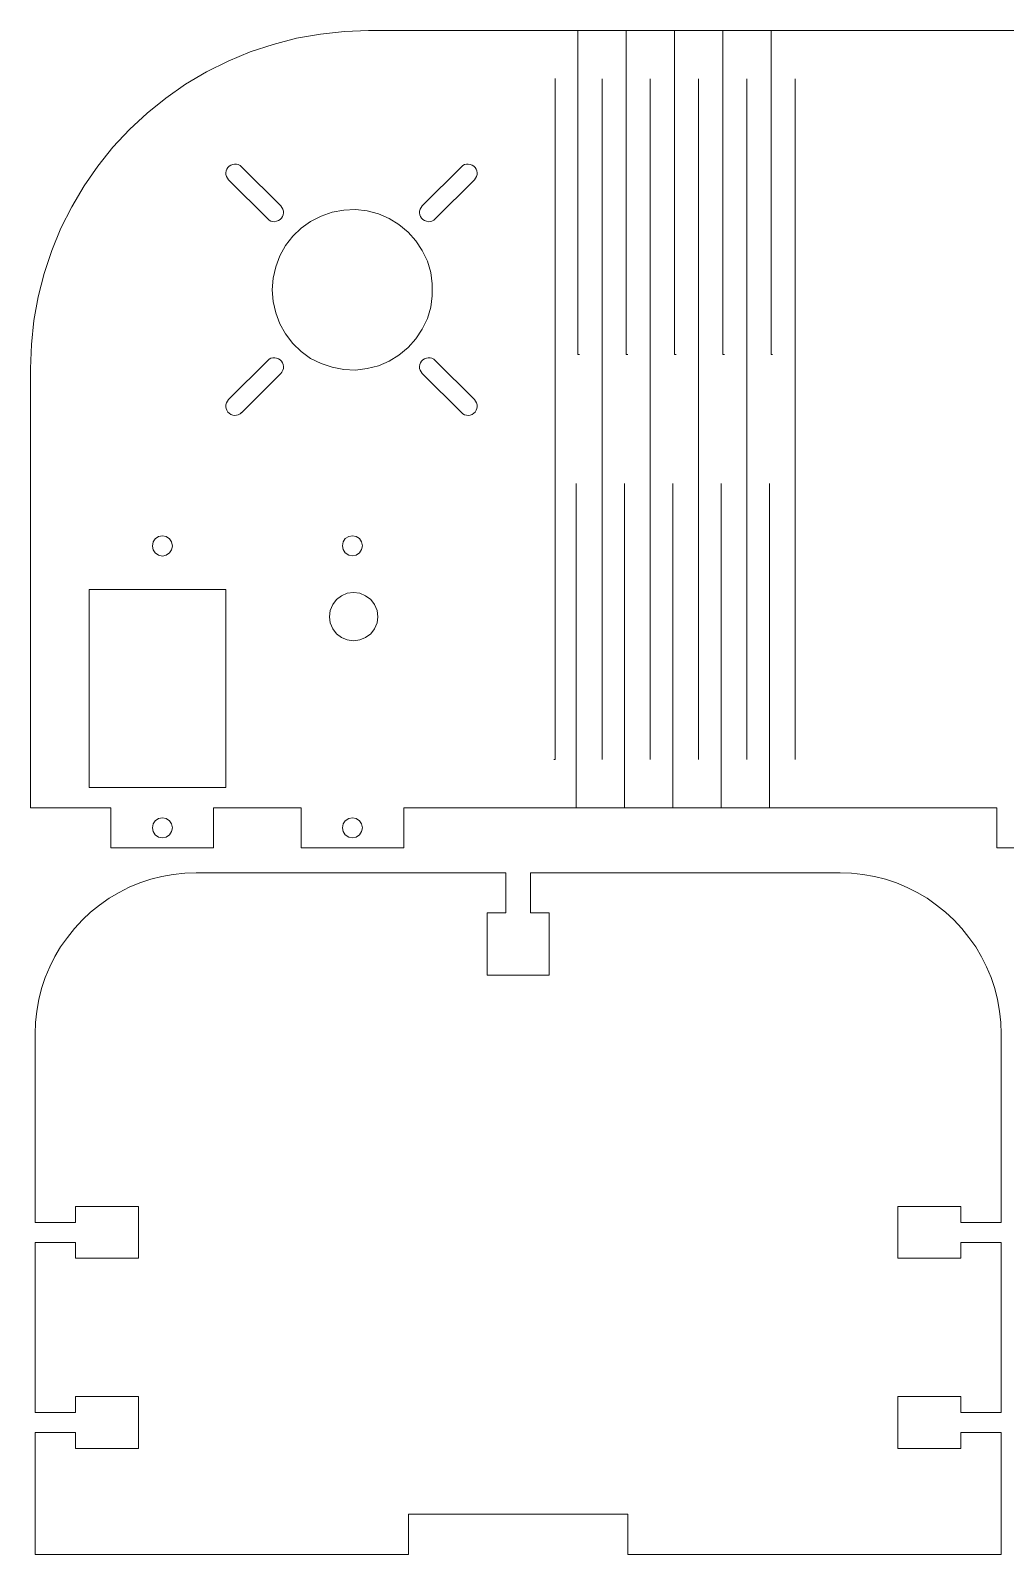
# Model space of a CAD drawing. Header units: millimetres. Extents: x -458 to -145, y 20 to 213.
# Drawn here: x -457.9 to -342.5, y 26.1 to 206.4 of the extents above; entities that cross this region are included whole.
import ezdxf

# ---------------------------------------------------------------- set-up
doc = ezdxf.new("R2010")
doc.units = ezdxf.units.MM
doc.header["$MEASUREMENT"] = 0
doc.layers.add('Layer 1', color=7, linetype='Continuous')

msp = doc.modelspace()

# ---------------------------------------------------------------- linework, layer by layer
at = {"layer": 'Layer 1', "lineweight": 0}
for points, knots in [([(-417.8689, 206.3757), (-417.8689, 206.3757), (-420.7264, 206.2699), (-420.7264, 206.2699), (-420.7264, 206.2699), (-420.7264, 206.2699), (-423.5574, 205.9524), (-423.5574, 205.9524), (-423.5574, 205.9524), (-423.5574, 205.9524), (-426.3884, 205.4497), (-426.3884, 205.4497), (-426.3884, 205.4497), (-426.3884, 205.4497), (-429.1401, 204.7353), (-429.1401, 204.7353), (-429.1401, 204.7353), (-429.1401, 204.7353), (-431.8653, 203.836), (-431.8653, 203.836), (-431.8653, 203.836), (-431.8653, 203.836), (-434.4847, 202.7509), (-434.4847, 202.7509), (-434.4847, 202.7509), (-434.4847, 202.7509), (-437.0512, 201.4809), (-437.0512, 201.4809), (-437.0512, 201.4809), (-437.0512, 201.4809), (-439.5118, 200.0257), (-439.5118, 200.0257), (-439.5118, 200.0257), (-439.5118, 200.0257), (-441.8401, 198.3853), (-441.8401, 198.3853), (-441.8401, 198.3853), (-441.8401, 198.3853), (-444.0626, 196.5861), (-444.0626, 196.5861), (-444.0626, 196.5861), (-444.0626, 196.5861), (-446.1528, 194.6546), (-446.1528, 194.6546), (-446.1528, 194.6546), (-446.1528, 194.6546), (-448.1107, 192.5644), (-448.1107, 192.5644), (-448.1107, 192.5644), (-448.1107, 192.5644), (-449.9102, 190.3422), (-449.9102, 190.3422), (-449.9102, 190.3422), (-449.9102, 190.3422), (-451.5242, 187.9874), (-451.5242, 187.9874), (-451.5242, 187.9874), (-451.5242, 187.9874), (-452.9794, 185.5268), (-452.9794, 185.5268), (-452.9794, 185.5268), (-452.9794, 185.5268), (-454.2759, 182.9868), (-454.2759, 182.9868), (-454.2759, 182.9868), (-454.2759, 182.9868), (-455.3607, 180.341), (-455.3607, 180.341), (-455.3607, 180.341), (-455.3607, 180.341), (-456.2603, 177.6422), (-456.2603, 177.6422), (-456.2603, 177.6422), (-456.2603, 177.6422), (-456.9747, 174.8641), (-456.9747, 174.8641), (-456.9747, 174.8641), (-456.9747, 174.8641), (-457.4773, 172.0593), (-457.4773, 172.0593), (-457.4773, 172.0593), (-457.4773, 172.0593), (-457.7683, 169.2285), (-457.7683, 169.2285), (-457.7683, 169.2285), (-457.7683, 169.2285), (-457.8742, 166.3707), (-457.8742, 166.3707)], [0, 0, 0, 0, 0.04347826, 0.04347826, 0.04347826, 0.04347826, 0.08695652, 0.08695652, 0.08695652, 0.08695652, 0.13043478, 0.13043478, 0.13043478, 0.13043478, 0.17391304, 0.17391304, 0.17391304, 0.17391304, 0.2173913, 0.2173913, 0.2173913, 0.2173913, 0.26086957, 0.26086957, 0.26086957, 0.26086957, 0.30434783, 0.30434783, 0.30434783, 0.30434783, 0.34782609, 0.34782609, 0.34782609, 0.34782609, 0.39130435, 0.39130435, 0.39130435, 0.39130435, 0.43478261, 0.43478261, 0.43478261, 0.43478261, 0.47826087, 0.47826087, 0.47826087, 0.47826087, 0.52173913, 0.52173913, 0.52173913, 0.52173913, 0.56521739, 0.56521739, 0.56521739, 0.56521739, 0.60869565, 0.60869565, 0.60869565, 0.60869565, 0.65217391, 0.65217391, 0.65217391, 0.65217391, 0.69565217, 0.69565217, 0.69565217, 0.69565217, 0.73913043, 0.73913043, 0.73913043, 0.73913043, 0.7826087, 0.7826087, 0.7826087, 0.7826087, 0.82608696, 0.82608696, 0.82608696, 0.82608696, 0.86956522, 0.86956522, 0.86956522, 0.86956522, 0.91304348, 0.91304348, 0.91304348, 0.91304348, 1, 1, 1, 1]), ([(-434.4377, 188.7195), (-434.4377, 188.7195), (-434.5766, 188.8894), (-434.5766, 188.8894), (-434.5766, 188.8894), (-434.5766, 188.8894), (-434.6845, 189.0897), (-434.6845, 189.0897), (-434.6845, 189.0897), (-434.6845, 189.0897), (-434.7462, 189.3212), (-434.7462, 189.3212), (-434.7462, 189.3212), (-434.7462, 189.3212), (-434.7615, 189.5371), (-434.7615, 189.5371), (-434.7615, 189.5371), (-434.7615, 189.5371), (-434.7152, 189.7683), (-434.7152, 189.7683), (-434.7152, 189.7683), (-434.7152, 189.7683), (-434.6382, 189.9842), (-434.6382, 189.9842), (-434.6382, 189.9842), (-434.6382, 189.9842), (-434.5147, 190.1692), (-434.5147, 190.1692), (-434.5147, 190.1692), (-434.5147, 190.1692), (-434.3604, 190.3385), (-434.3604, 190.3385), (-434.3604, 190.3385), (-434.3604, 190.3385), (-434.1599, 190.4621), (-434.1599, 190.4621), (-434.1599, 190.4621), (-434.1599, 190.4621), (-433.9442, 190.5391), (-433.9442, 190.5391), (-433.9442, 190.5391), (-433.9442, 190.5391), (-433.7286, 190.57), (-433.7286, 190.57), (-433.7286, 190.57), (-433.7286, 190.57), (-433.4973, 190.57), (-433.4973, 190.57), (-433.4973, 190.57), (-433.4973, 190.57), (-433.2812, 190.5086), (-433.2812, 190.5086), (-433.2812, 190.5086), (-433.2812, 190.5086), (-433.0658, 190.4004), (-433.0658, 190.4004), (-433.0658, 190.4004), (-433.0658, 190.4004), (-432.8957, 190.2618), (-432.8957, 190.2618)], [0, 0, 0, 0, 0.0625, 0.0625, 0.0625, 0.0625, 0.125, 0.125, 0.125, 0.125, 0.1875, 0.1875, 0.1875, 0.1875, 0.25, 0.25, 0.25, 0.25, 0.3125, 0.3125, 0.3125, 0.3125, 0.375, 0.375, 0.375, 0.375, 0.4375, 0.4375, 0.4375, 0.4375, 0.5, 0.5, 0.5, 0.5, 0.5625, 0.5625, 0.5625, 0.5625, 0.625, 0.625, 0.625, 0.625, 0.6875, 0.6875, 0.6875, 0.6875, 0.75, 0.75, 0.75, 0.75, 0.8125, 0.8125, 0.8125, 0.8125, 0.875, 0.875, 0.875, 0.875, 1, 1, 1, 1]), ([(-406.8826, 190.2615), (-406.8826, 190.2615), (-406.7128, 190.4004), (-406.7128, 190.4004), (-406.7128, 190.4004), (-406.7128, 190.4004), (-406.5125, 190.5084), (-406.5125, 190.5084), (-406.5125, 190.5084), (-406.5125, 190.5084), (-406.281, 190.5698), (-406.281, 190.5698), (-406.281, 190.5698), (-406.281, 190.5698), (-406.0656, 190.5698), (-406.0656, 190.5698), (-406.0656, 190.5698), (-406.0656, 190.5698), (-405.8341, 190.5388), (-405.8341, 190.5388), (-405.8341, 190.5388), (-405.8341, 190.5388), (-405.6185, 190.4618), (-405.6185, 190.4618), (-405.6185, 190.4618), (-405.6185, 190.4618), (-405.4332, 190.3385), (-405.4332, 190.3385), (-405.4332, 190.3385), (-405.4332, 190.3385), (-405.2636, 190.1687), (-405.2636, 190.1687), (-405.2636, 190.1687), (-405.2636, 190.1687), (-405.1404, 189.984), (-405.1404, 189.984), (-405.1404, 189.984), (-405.1404, 189.984), (-405.0634, 189.7681), (-405.0634, 189.7681), (-405.0634, 189.7681), (-405.0634, 189.7681), (-405.0321, 189.5366), (-405.0321, 189.5366), (-405.0321, 189.5366), (-405.0321, 189.5366), (-405.0321, 189.3212), (-405.0321, 189.3212), (-405.0321, 189.3212), (-405.0321, 189.3212), (-405.0938, 189.0897), (-405.0938, 189.0897), (-405.0938, 189.0897), (-405.0938, 189.0897), (-405.2017, 188.8889), (-405.2017, 188.8889), (-405.2017, 188.8889), (-405.2017, 188.8889), (-405.3404, 188.7193), (-405.3404, 188.7193)], [0, 0, 0, 0, 0.0625, 0.0625, 0.0625, 0.0625, 0.125, 0.125, 0.125, 0.125, 0.1875, 0.1875, 0.1875, 0.1875, 0.25, 0.25, 0.25, 0.25, 0.3125, 0.3125, 0.3125, 0.3125, 0.375, 0.375, 0.375, 0.375, 0.4375, 0.4375, 0.4375, 0.4375, 0.5, 0.5, 0.5, 0.5, 0.5625, 0.5625, 0.5625, 0.5625, 0.625, 0.625, 0.625, 0.625, 0.6875, 0.6875, 0.6875, 0.6875, 0.75, 0.75, 0.75, 0.75, 0.8125, 0.8125, 0.8125, 0.8125, 0.875, 0.875, 0.875, 0.875, 1, 1, 1, 1]), ([(-428.2546, 185.6202), (-428.2546, 185.6202), (-428.1157, 185.4506), (-428.1157, 185.4506), (-428.1157, 185.4506), (-428.1157, 185.4506), (-428.008, 185.2347), (-428.008, 185.2347), (-428.008, 185.2347), (-428.008, 185.2347), (-427.9464, 185.0188), (-427.9464, 185.0188), (-427.9464, 185.0188), (-427.9464, 185.0188), (-427.9464, 184.7878), (-427.9464, 184.7878), (-427.9464, 184.7878), (-427.9464, 184.7878), (-427.9773, 184.5719), (-427.9773, 184.5719), (-427.9773, 184.5719), (-427.9773, 184.5719), (-428.0543, 184.356), (-428.0543, 184.356), (-428.0543, 184.356), (-428.0543, 184.356), (-428.1776, 184.1555), (-428.1776, 184.1555), (-428.1776, 184.1555), (-428.1776, 184.1555), (-428.3472, 184.0012), (-428.3472, 184.0012), (-428.3472, 184.0012), (-428.3472, 184.0012), (-428.5324, 183.8782), (-428.5324, 183.8782), (-428.5324, 183.8782), (-428.5324, 183.8782), (-428.7481, 183.8012), (-428.7481, 183.8012), (-428.7481, 183.8012), (-428.7481, 183.8012), (-428.9796, 183.7546), (-428.9796, 183.7546), (-428.9796, 183.7546), (-428.9796, 183.7546), (-429.1952, 183.77), (-429.1952, 183.77), (-429.1952, 183.77), (-429.1952, 183.77), (-429.4265, 183.8316), (-429.4265, 183.8316), (-429.4265, 183.8316), (-429.4265, 183.8316), (-429.627, 183.9396), (-429.627, 183.9396), (-429.627, 183.9396), (-429.627, 183.9396), (-429.7969, 184.0785), (-429.7969, 184.0785)], [0, 0, 0, 0, 0.0625, 0.0625, 0.0625, 0.0625, 0.125, 0.125, 0.125, 0.125, 0.1875, 0.1875, 0.1875, 0.1875, 0.25, 0.25, 0.25, 0.25, 0.3125, 0.3125, 0.3125, 0.3125, 0.375, 0.375, 0.375, 0.375, 0.4375, 0.4375, 0.4375, 0.4375, 0.5, 0.5, 0.5, 0.5, 0.5625, 0.5625, 0.5625, 0.5625, 0.625, 0.625, 0.625, 0.625, 0.6875, 0.6875, 0.6875, 0.6875, 0.75, 0.75, 0.75, 0.75, 0.8125, 0.8125, 0.8125, 0.8125, 0.875, 0.875, 0.875, 0.875, 1, 1, 1, 1]), ([(-429.2727, 175.684), (-429.2727, 175.684), (-429.1669, 177.0863), (-429.1669, 177.0863), (-429.1669, 177.0863), (-429.1669, 177.0863), (-428.8494, 178.4359), (-428.8494, 178.4359), (-428.8494, 178.4359), (-428.8494, 178.4359), (-428.3731, 179.7321), (-428.3731, 179.7321), (-428.3731, 179.7321), (-428.3731, 179.7321), (-427.6852, 180.9227), (-427.6852, 180.9227), (-427.6852, 180.9227), (-427.6852, 180.9227), (-426.8385, 182.034), (-426.8385, 182.034), (-426.8385, 182.034), (-426.8385, 182.034), (-425.8331, 182.9868), (-425.8331, 182.9868), (-425.8331, 182.9868), (-425.8331, 182.9868), (-424.7218, 183.7806), (-424.7218, 183.7806), (-424.7218, 183.7806), (-424.7218, 183.7806), (-423.4783, 184.4153), (-423.4783, 184.4153), (-423.4783, 184.4153), (-423.4783, 184.4153), (-422.1818, 184.8651), (-422.1818, 184.8651), (-422.1818, 184.8651), (-422.1818, 184.8651), (-420.806, 185.1297), (-420.806, 185.1297), (-420.806, 185.1297), (-420.806, 185.1297), (-419.4302, 185.1826), (-419.4302, 185.1826), (-419.4302, 185.1826), (-419.4302, 185.1826), (-418.0544, 185.0236), (-418.0544, 185.0236), (-418.0544, 185.0236), (-418.0544, 185.0236), (-416.705, 184.6796), (-416.705, 184.6796), (-416.705, 184.6796), (-416.705, 184.6796), (-415.435, 184.124), (-415.435, 184.124), (-415.435, 184.124), (-415.435, 184.124), (-414.2708, 183.4096), (-414.2708, 183.4096), (-414.2708, 183.4096), (-414.2708, 183.4096), (-413.186, 182.5365), (-413.186, 182.5365), (-413.186, 182.5365), (-413.186, 182.5365), (-412.26, 181.5046), (-412.26, 181.5046), (-412.26, 181.5046), (-412.26, 181.5046), (-411.5192, 180.3407), (-411.5192, 180.3407), (-411.5192, 180.3407), (-411.5192, 180.3407), (-410.9107, 179.0972), (-410.9107, 179.0972), (-410.9107, 179.0972), (-410.9107, 179.0972), (-410.5138, 177.7476), (-410.5138, 177.7476), (-410.5138, 177.7476), (-410.5138, 177.7476), (-410.3286, 176.3982), (-410.3286, 176.3982), (-410.3286, 176.3982), (-410.3286, 176.3982), (-410.3286, 174.9959), (-410.3286, 174.9959), (-410.3286, 174.9959), (-410.3286, 174.9959), (-410.5138, 173.6463), (-410.5138, 173.6463), (-410.5138, 173.6463), (-410.5138, 173.6463), (-410.9107, 172.2969), (-410.9107, 172.2969), (-410.9107, 172.2969), (-410.9107, 172.2969), (-411.5192, 171.0534), (-411.5192, 171.0534), (-411.5192, 171.0534), (-411.5192, 171.0534), (-412.26, 169.8895), (-412.26, 169.8895), (-412.26, 169.8895), (-412.26, 169.8895), (-413.186, 168.8576), (-413.186, 168.8576), (-413.186, 168.8576), (-413.186, 168.8576), (-414.2708, 167.9845), (-414.2708, 167.9845), (-414.2708, 167.9845), (-414.2708, 167.9845), (-415.435, 167.2701), (-415.435, 167.2701), (-415.435, 167.2701), (-415.435, 167.2701), (-416.705, 166.7145), (-416.705, 166.7145), (-416.705, 166.7145), (-416.705, 166.7145), (-418.0544, 166.3703), (-418.0544, 166.3703), (-418.0544, 166.3703), (-418.0544, 166.3703), (-419.4302, 166.2115), (-419.4302, 166.2115), (-419.4302, 166.2115), (-419.4302, 166.2115), (-420.806, 166.2644), (-420.806, 166.2644), (-420.806, 166.2644), (-420.806, 166.2644), (-422.1818, 166.529), (-422.1818, 166.529), (-422.1818, 166.529), (-422.1818, 166.529), (-423.4783, 166.9788), (-423.4783, 166.9788), (-423.4783, 166.9788), (-423.4783, 166.9788), (-424.7218, 167.5873), (-424.7218, 167.5873), (-424.7218, 167.5873), (-424.7218, 167.5873), (-425.8331, 168.4075), (-425.8331, 168.4075), (-425.8331, 168.4075), (-425.8331, 168.4075), (-426.8385, 169.3603), (-426.8385, 169.3603), (-426.8385, 169.3603), (-426.8385, 169.3603), (-427.6852, 170.4718), (-427.6852, 170.4718), (-427.6852, 170.4718), (-427.6852, 170.4718), (-428.3731, 171.6624), (-428.3731, 171.6624), (-428.3731, 171.6624), (-428.3731, 171.6624), (-428.8494, 172.9589), (-428.8494, 172.9589), (-428.8494, 172.9589), (-428.8494, 172.9589), (-429.1669, 174.3083), (-429.1669, 174.3083), (-429.1669, 174.3083), (-429.1669, 174.3083), (-429.2727, 175.684), (-429.2727, 175.684)], [0, 0, 0, 0, 0.02272727, 0.02272727, 0.02272727, 0.02272727, 0.04545455, 0.04545455, 0.04545455, 0.04545455, 0.06818182, 0.06818182, 0.06818182, 0.06818182, 0.09090909, 0.09090909, 0.09090909, 0.09090909, 0.11363636, 0.11363636, 0.11363636, 0.11363636, 0.13636364, 0.13636364, 0.13636364, 0.13636364, 0.15909091, 0.15909091, 0.15909091, 0.15909091, 0.18181818, 0.18181818, 0.18181818, 0.18181818, 0.20454545, 0.20454545, 0.20454545, 0.20454545, 0.22727273, 0.22727273, 0.22727273, 0.22727273, 0.25, 0.25, 0.25, 0.25, 0.27272727, 0.27272727, 0.27272727, 0.27272727, 0.29545455, 0.29545455, 0.29545455, 0.29545455, 0.31818182, 0.31818182, 0.31818182, 0.31818182, 0.34090909, 0.34090909, 0.34090909, 0.34090909, 0.36363636, 0.36363636, 0.36363636, 0.36363636, 0.38636364, 0.38636364, 0.38636364, 0.38636364, 0.40909091, 0.40909091, 0.40909091, 0.40909091, 0.43181818, 0.43181818, 0.43181818, 0.43181818, 0.45454545, 0.45454545, 0.45454545, 0.45454545, 0.47727273, 0.47727273, 0.47727273, 0.47727273, 0.5, 0.5, 0.5, 0.5, 0.52272727, 0.52272727, 0.52272727, 0.52272727, 0.54545455, 0.54545455, 0.54545455, 0.54545455, 0.56818182, 0.56818182, 0.56818182, 0.56818182, 0.59090909, 0.59090909, 0.59090909, 0.59090909, 0.61363636, 0.61363636, 0.61363636, 0.61363636, 0.63636364, 0.63636364, 0.63636364, 0.63636364, 0.65909091, 0.65909091, 0.65909091, 0.65909091, 0.68181818, 0.68181818, 0.68181818, 0.68181818, 0.70454545, 0.70454545, 0.70454545, 0.70454545, 0.72727273, 0.72727273, 0.72727273, 0.72727273, 0.75, 0.75, 0.75, 0.75, 0.77272727, 0.77272727, 0.77272727, 0.77272727, 0.79545455, 0.79545455, 0.79545455, 0.79545455, 0.81818182, 0.81818182, 0.81818182, 0.81818182, 0.84090909, 0.84090909, 0.84090909, 0.84090909, 0.86363636, 0.86363636, 0.86363636, 0.86363636, 0.88636364, 0.88636364, 0.88636364, 0.88636364, 0.90909091, 0.90909091, 0.90909091, 0.90909091, 0.93181818, 0.93181818, 0.93181818, 0.93181818, 0.95454545, 0.95454545, 0.95454545, 0.95454545, 1, 1, 1, 1]), ([(-409.9822, 184.0785), (-409.9822, 184.0785), (-410.1516, 183.9396), (-410.1516, 183.9396), (-410.1516, 183.9396), (-410.1516, 183.9396), (-410.3675, 183.8316), (-410.3675, 183.8316), (-410.3675, 183.8316), (-410.3675, 183.8316), (-410.5834, 183.77), (-410.5834, 183.77), (-410.5834, 183.77), (-410.5834, 183.77), (-410.8143, 183.7546), (-410.8143, 183.7546), (-410.8143, 183.7546), (-410.8143, 183.7546), (-411.0302, 183.8012), (-411.0302, 183.8012), (-411.0302, 183.8012), (-411.0302, 183.8012), (-411.2461, 183.8782), (-411.2461, 183.8782), (-411.2461, 183.8782), (-411.2461, 183.8782), (-411.4467, 184.0012), (-411.4467, 184.0012), (-411.4467, 184.0012), (-411.4467, 184.0012), (-411.6009, 184.1555), (-411.6009, 184.1555), (-411.6009, 184.1555), (-411.6009, 184.1555), (-411.7242, 184.356), (-411.7242, 184.356), (-411.7242, 184.356), (-411.7242, 184.356), (-411.8012, 184.5719), (-411.8012, 184.5719), (-411.8012, 184.5719), (-411.8012, 184.5719), (-411.8478, 184.7878), (-411.8478, 184.7878), (-411.8478, 184.7878), (-411.8478, 184.7878), (-411.8322, 185.0188), (-411.8322, 185.0188), (-411.8322, 185.0188), (-411.8322, 185.0188), (-411.7708, 185.2347), (-411.7708, 185.2347), (-411.7708, 185.2347), (-411.7708, 185.2347), (-411.6626, 185.4506), (-411.6626, 185.4506), (-411.6626, 185.4506), (-411.6626, 185.4506), (-411.524, 185.6202), (-411.524, 185.6202)], [0, 0, 0, 0, 0.0625, 0.0625, 0.0625, 0.0625, 0.125, 0.125, 0.125, 0.125, 0.1875, 0.1875, 0.1875, 0.1875, 0.25, 0.25, 0.25, 0.25, 0.3125, 0.3125, 0.3125, 0.3125, 0.375, 0.375, 0.375, 0.375, 0.4375, 0.4375, 0.4375, 0.4375, 0.5, 0.5, 0.5, 0.5, 0.5625, 0.5625, 0.5625, 0.5625, 0.625, 0.625, 0.625, 0.625, 0.6875, 0.6875, 0.6875, 0.6875, 0.75, 0.75, 0.75, 0.75, 0.8125, 0.8125, 0.8125, 0.8125, 0.875, 0.875, 0.875, 0.875, 1, 1, 1, 1]), ([(-429.7963, 167.3478), (-429.7963, 167.3478), (-429.6267, 167.4865), (-429.6267, 167.4865), (-429.6267, 167.4865), (-429.6267, 167.4865), (-429.4262, 167.5944), (-429.4262, 167.5944), (-429.4262, 167.5944), (-429.4262, 167.5944), (-429.1949, 167.6561), (-429.1949, 167.6561), (-429.1949, 167.6561), (-429.1949, 167.6561), (-428.9793, 167.6561), (-428.9793, 167.6561), (-428.9793, 167.6561), (-428.9793, 167.6561), (-428.7478, 167.6251), (-428.7478, 167.6251), (-428.7478, 167.6251), (-428.7478, 167.6251), (-428.5322, 167.5481), (-428.5322, 167.5481), (-428.5322, 167.5481), (-428.5322, 167.5481), (-428.347, 167.4245), (-428.347, 167.4245), (-428.347, 167.4245), (-428.347, 167.4245), (-428.1774, 167.2549), (-428.1774, 167.2549), (-428.1774, 167.2549), (-428.1774, 167.2549), (-428.0541, 167.07), (-428.0541, 167.07), (-428.0541, 167.07), (-428.0541, 167.07), (-427.9771, 166.8544), (-427.9771, 166.8544), (-427.9771, 166.8544), (-427.9771, 166.8544), (-427.9461, 166.6229), (-427.9461, 166.6229), (-427.9461, 166.6229), (-427.9461, 166.6229), (-427.9461, 166.4072), (-427.9461, 166.4072), (-427.9461, 166.4072), (-427.9461, 166.4072), (-428.0078, 166.176), (-428.0078, 166.176), (-428.0078, 166.176), (-428.0078, 166.176), (-428.1154, 165.9752), (-428.1154, 165.9752), (-428.1154, 165.9752), (-428.1154, 165.9752), (-428.2541, 165.8053), (-428.2541, 165.8053)], [0, 0, 0, 0, 0.0625, 0.0625, 0.0625, 0.0625, 0.125, 0.125, 0.125, 0.125, 0.1875, 0.1875, 0.1875, 0.1875, 0.25, 0.25, 0.25, 0.25, 0.3125, 0.3125, 0.3125, 0.3125, 0.375, 0.375, 0.375, 0.375, 0.4375, 0.4375, 0.4375, 0.4375, 0.5, 0.5, 0.5, 0.5, 0.5625, 0.5625, 0.5625, 0.5625, 0.625, 0.625, 0.625, 0.625, 0.6875, 0.6875, 0.6875, 0.6875, 0.75, 0.75, 0.75, 0.75, 0.8125, 0.8125, 0.8125, 0.8125, 0.875, 0.875, 0.875, 0.875, 1, 1, 1, 1]), ([(-411.524, 165.8058), (-411.524, 165.8058), (-411.6626, 165.9757), (-411.6626, 165.9757), (-411.6626, 165.9757), (-411.6626, 165.9757), (-411.7708, 166.176), (-411.7708, 166.176), (-411.7708, 166.176), (-411.7708, 166.176), (-411.8322, 166.4072), (-411.8322, 166.4072), (-411.8322, 166.4072), (-411.8322, 166.4072), (-411.8478, 166.6231), (-411.8478, 166.6231), (-411.8478, 166.6231), (-411.8478, 166.6231), (-411.8012, 166.8546), (-411.8012, 166.8546), (-411.8012, 166.8546), (-411.8012, 166.8546), (-411.7242, 167.0703), (-411.7242, 167.0703), (-411.7242, 167.0703), (-411.7242, 167.0703), (-411.6009, 167.2552), (-411.6009, 167.2552), (-411.6009, 167.2552), (-411.6009, 167.2552), (-411.4467, 167.4251), (-411.4467, 167.4251), (-411.4467, 167.4251), (-411.4467, 167.4251), (-411.2459, 167.5484), (-411.2459, 167.5484), (-411.2459, 167.5484), (-411.2459, 167.5484), (-411.0302, 167.6254), (-411.0302, 167.6254), (-411.0302, 167.6254), (-411.0302, 167.6254), (-410.8143, 167.6563), (-410.8143, 167.6563), (-410.8143, 167.6563), (-410.8143, 167.6563), (-410.5834, 167.6563), (-410.5834, 167.6563), (-410.5834, 167.6563), (-410.5834, 167.6563), (-410.3675, 167.5949), (-410.3675, 167.5949), (-410.3675, 167.5949), (-410.3675, 167.5949), (-410.1516, 167.487), (-410.1516, 167.487), (-410.1516, 167.487), (-410.1516, 167.487), (-409.9822, 167.3478), (-409.9822, 167.3478)], [0, 0, 0, 0, 0.0625, 0.0625, 0.0625, 0.0625, 0.125, 0.125, 0.125, 0.125, 0.1875, 0.1875, 0.1875, 0.1875, 0.25, 0.25, 0.25, 0.25, 0.3125, 0.3125, 0.3125, 0.3125, 0.375, 0.375, 0.375, 0.375, 0.4375, 0.4375, 0.4375, 0.4375, 0.5, 0.5, 0.5, 0.5, 0.5625, 0.5625, 0.5625, 0.5625, 0.625, 0.625, 0.625, 0.625, 0.6875, 0.6875, 0.6875, 0.6875, 0.75, 0.75, 0.75, 0.75, 0.8125, 0.8125, 0.8125, 0.8125, 0.875, 0.875, 0.875, 0.875, 1, 1, 1, 1]), ([(-432.8957, 161.1648), (-432.8957, 161.1648), (-433.0658, 161.0259), (-433.0658, 161.0259), (-433.0658, 161.0259), (-433.0658, 161.0259), (-433.2812, 160.9182), (-433.2812, 160.9182), (-433.2812, 160.9182), (-433.2812, 160.9182), (-433.4973, 160.8565), (-433.4973, 160.8565), (-433.4973, 160.8565), (-433.4973, 160.8565), (-433.7286, 160.8412), (-433.7286, 160.8412), (-433.7286, 160.8412), (-433.7286, 160.8412), (-433.9442, 160.8875), (-433.9442, 160.8875), (-433.9442, 160.8875), (-433.9442, 160.8875), (-434.1599, 160.9645), (-434.1599, 160.9645), (-434.1599, 160.9645), (-434.1599, 160.9645), (-434.3607, 161.088), (-434.3607, 161.088), (-434.3607, 161.088), (-434.3607, 161.088), (-434.5147, 161.2423), (-434.5147, 161.2423), (-434.5147, 161.2423), (-434.5147, 161.2423), (-434.6382, 161.4426), (-434.6382, 161.4426), (-434.6382, 161.4426), (-434.6382, 161.4426), (-434.7152, 161.6582), (-434.7152, 161.6582), (-434.7152, 161.6582), (-434.7152, 161.6582), (-434.7615, 161.8739), (-434.7615, 161.8739), (-434.7615, 161.8739), (-434.7615, 161.8739), (-434.7462, 162.1051), (-434.7462, 162.1051), (-434.7462, 162.1051), (-434.7462, 162.1051), (-434.6845, 162.321), (-434.6845, 162.321), (-434.6845, 162.321), (-434.6845, 162.321), (-434.5766, 162.5369), (-434.5766, 162.5369), (-434.5766, 162.5369), (-434.5766, 162.5369), (-434.4379, 162.7068), (-434.4379, 162.7068)], [0, 0, 0, 0, 0.0625, 0.0625, 0.0625, 0.0625, 0.125, 0.125, 0.125, 0.125, 0.1875, 0.1875, 0.1875, 0.1875, 0.25, 0.25, 0.25, 0.25, 0.3125, 0.3125, 0.3125, 0.3125, 0.375, 0.375, 0.375, 0.375, 0.4375, 0.4375, 0.4375, 0.4375, 0.5, 0.5, 0.5, 0.5, 0.5625, 0.5625, 0.5625, 0.5625, 0.625, 0.625, 0.625, 0.625, 0.6875, 0.6875, 0.6875, 0.6875, 0.75, 0.75, 0.75, 0.75, 0.8125, 0.8125, 0.8125, 0.8125, 0.875, 0.875, 0.875, 0.875, 1, 1, 1, 1]), ([(-405.3406, 162.7068), (-405.3406, 162.7068), (-405.202, 162.5369), (-405.202, 162.5369), (-405.202, 162.5369), (-405.202, 162.5369), (-405.0943, 162.321), (-405.0943, 162.321), (-405.0943, 162.321), (-405.0943, 162.321), (-405.0327, 162.1051), (-405.0327, 162.1051), (-405.0327, 162.1051), (-405.0327, 162.1051), (-405.0327, 161.8739), (-405.0327, 161.8739), (-405.0327, 161.8739), (-405.0327, 161.8739), (-405.0634, 161.6582), (-405.0634, 161.6582), (-405.0634, 161.6582), (-405.0634, 161.6582), (-405.1404, 161.4426), (-405.1404, 161.4426), (-405.1404, 161.4426), (-405.1404, 161.4426), (-405.2639, 161.2423), (-405.2639, 161.2423), (-405.2639, 161.2423), (-405.2639, 161.2423), (-405.4338, 161.088), (-405.4338, 161.088), (-405.4338, 161.088), (-405.4338, 161.088), (-405.6185, 160.9645), (-405.6185, 160.9645), (-405.6185, 160.9645), (-405.6185, 160.9645), (-405.8341, 160.8875), (-405.8341, 160.8875), (-405.8341, 160.8875), (-405.8341, 160.8875), (-406.0656, 160.8412), (-406.0656, 160.8412), (-406.0656, 160.8412), (-406.0656, 160.8412), (-406.2815, 160.8565), (-406.2815, 160.8565), (-406.2815, 160.8565), (-406.2815, 160.8565), (-406.5127, 160.9182), (-406.5127, 160.9182), (-406.5127, 160.9182), (-406.5127, 160.9182), (-406.7133, 161.0259), (-406.7133, 161.0259), (-406.7133, 161.0259), (-406.7133, 161.0259), (-406.8832, 161.1648), (-406.8832, 161.1648)], [0, 0, 0, 0, 0.0625, 0.0625, 0.0625, 0.0625, 0.125, 0.125, 0.125, 0.125, 0.1875, 0.1875, 0.1875, 0.1875, 0.25, 0.25, 0.25, 0.25, 0.3125, 0.3125, 0.3125, 0.3125, 0.375, 0.375, 0.375, 0.375, 0.4375, 0.4375, 0.4375, 0.4375, 0.5, 0.5, 0.5, 0.5, 0.5625, 0.5625, 0.5625, 0.5625, 0.625, 0.625, 0.625, 0.625, 0.6875, 0.6875, 0.6875, 0.6875, 0.75, 0.75, 0.75, 0.75, 0.8125, 0.8125, 0.8125, 0.8125, 0.875, 0.875, 0.875, 0.875, 1, 1, 1, 1]), ([(-441.0732, 145.3893), (-441.0732, 145.3893), (-441.179, 145.8656), (-441.179, 145.8656), (-441.179, 145.8656), (-441.179, 145.8656), (-441.4436, 146.236), (-441.4436, 146.236), (-441.4436, 146.236), (-441.4436, 146.236), (-441.814, 146.5006), (-441.814, 146.5006), (-441.814, 146.5006), (-441.814, 146.5006), (-442.2638, 146.58), (-442.2638, 146.58), (-442.2638, 146.58), (-442.2638, 146.58), (-442.7401, 146.5006), (-442.7401, 146.5006), (-442.7401, 146.5006), (-442.7401, 146.5006), (-443.1105, 146.236), (-443.1105, 146.236), (-443.1105, 146.236), (-443.1105, 146.236), (-443.3751, 145.8656), (-443.3751, 145.8656), (-443.3751, 145.8656), (-443.3751, 145.8656), (-443.4545, 145.3893), (-443.4545, 145.3893), (-443.4545, 145.3893), (-443.4545, 145.3893), (-443.3751, 144.9395), (-443.3751, 144.9395), (-443.3751, 144.9395), (-443.3751, 144.9395), (-443.1105, 144.5693), (-443.1105, 144.5693), (-443.1105, 144.5693), (-443.1105, 144.5693), (-442.7401, 144.3047), (-442.7401, 144.3047), (-442.7401, 144.3047), (-442.7401, 144.3047), (-442.2638, 144.1989), (-442.2638, 144.1989), (-442.2638, 144.1989), (-442.2638, 144.1989), (-441.814, 144.3047), (-441.814, 144.3047), (-441.814, 144.3047), (-441.814, 144.3047), (-441.4436, 144.5693), (-441.4436, 144.5693), (-441.4436, 144.5693), (-441.4436, 144.5693), (-441.179, 144.9395), (-441.179, 144.9395), (-441.179, 144.9395), (-441.179, 144.9395), (-441.0732, 145.3893), (-441.0732, 145.3893)], [0, 0, 0, 0, 0.05882353, 0.05882353, 0.05882353, 0.05882353, 0.11764706, 0.11764706, 0.11764706, 0.11764706, 0.17647059, 0.17647059, 0.17647059, 0.17647059, 0.23529412, 0.23529412, 0.23529412, 0.23529412, 0.29411765, 0.29411765, 0.29411765, 0.29411765, 0.35294118, 0.35294118, 0.35294118, 0.35294118, 0.41176471, 0.41176471, 0.41176471, 0.41176471, 0.47058824, 0.47058824, 0.47058824, 0.47058824, 0.52941176, 0.52941176, 0.52941176, 0.52941176, 0.58823529, 0.58823529, 0.58823529, 0.58823529, 0.64705882, 0.64705882, 0.64705882, 0.64705882, 0.70588235, 0.70588235, 0.70588235, 0.70588235, 0.76470588, 0.76470588, 0.76470588, 0.76470588, 0.82352941, 0.82352941, 0.82352941, 0.82352941, 0.88235294, 0.88235294, 0.88235294, 0.88235294, 1, 1, 1, 1]), ([(-418.5836, 145.416), (-418.5836, 145.416), (-418.6894, 145.8655), (-418.6894, 145.8655), (-418.6894, 145.8655), (-418.6894, 145.8655), (-418.9275, 146.2624), (-418.9275, 146.2624), (-418.9275, 146.2624), (-418.9275, 146.2624), (-419.3244, 146.527), (-419.3244, 146.527), (-419.3244, 146.527), (-419.3244, 146.527), (-419.7742, 146.6066), (-419.7742, 146.6066), (-419.7742, 146.6066), (-419.7742, 146.6066), (-420.224, 146.527), (-420.224, 146.527), (-420.224, 146.527), (-420.224, 146.527), (-420.6209, 146.2624), (-420.6209, 146.2624), (-420.6209, 146.2624), (-420.6209, 146.2624), (-420.8855, 145.8655), (-420.8855, 145.8655), (-420.8855, 145.8655), (-420.8855, 145.8655), (-420.9649, 145.416), (-420.9649, 145.416), (-420.9649, 145.416), (-420.9649, 145.416), (-420.8855, 144.9662), (-420.8855, 144.9662), (-420.8855, 144.9662), (-420.8855, 144.9662), (-420.6209, 144.5693), (-420.6209, 144.5693), (-420.6209, 144.5693), (-420.6209, 144.5693), (-420.224, 144.3047), (-420.224, 144.3047), (-420.224, 144.3047), (-420.224, 144.3047), (-419.7742, 144.2253), (-419.7742, 144.2253), (-419.7742, 144.2253), (-419.7742, 144.2253), (-419.3244, 144.3047), (-419.3244, 144.3047), (-419.3244, 144.3047), (-419.3244, 144.3047), (-418.9275, 144.5693), (-418.9275, 144.5693), (-418.9275, 144.5693), (-418.9275, 144.5693), (-418.6894, 144.9662), (-418.6894, 144.9662), (-418.6894, 144.9662), (-418.6894, 144.9662), (-418.5836, 145.416), (-418.5836, 145.416)], [0, 0, 0, 0, 0.05882353, 0.05882353, 0.05882353, 0.05882353, 0.11764706, 0.11764706, 0.11764706, 0.11764706, 0.17647059, 0.17647059, 0.17647059, 0.17647059, 0.23529412, 0.23529412, 0.23529412, 0.23529412, 0.29411765, 0.29411765, 0.29411765, 0.29411765, 0.35294118, 0.35294118, 0.35294118, 0.35294118, 0.41176471, 0.41176471, 0.41176471, 0.41176471, 0.47058824, 0.47058824, 0.47058824, 0.47058824, 0.52941176, 0.52941176, 0.52941176, 0.52941176, 0.58823529, 0.58823529, 0.58823529, 0.58823529, 0.64705882, 0.64705882, 0.64705882, 0.64705882, 0.70588235, 0.70588235, 0.70588235, 0.70588235, 0.76470588, 0.76470588, 0.76470588, 0.76470588, 0.82352941, 0.82352941, 0.82352941, 0.82352941, 0.88235294, 0.88235294, 0.88235294, 0.88235294, 1, 1, 1, 1]), ([(-416.7852, 137.0287), (-416.7852, 137.0287), (-416.8646, 136.2879), (-416.8646, 136.2879), (-416.8646, 136.2879), (-416.8646, 136.2879), (-417.1556, 135.5997), (-417.1556, 135.5997), (-417.1556, 135.5997), (-417.1556, 135.5997), (-417.6054, 135.0176), (-417.6054, 135.0176), (-417.6054, 135.0176), (-417.6054, 135.0176), (-418.2139, 134.5681), (-418.2139, 134.5681), (-418.2139, 134.5681), (-418.2139, 134.5681), (-418.9018, 134.2768), (-418.9018, 134.2768), (-418.9018, 134.2768), (-418.9018, 134.2768), (-419.6426, 134.1712), (-419.6426, 134.1712), (-419.6426, 134.1712), (-419.6426, 134.1712), (-420.3834, 134.2768), (-420.3834, 134.2768), (-420.3834, 134.2768), (-420.3834, 134.2768), (-421.0713, 134.5681), (-421.0713, 134.5681), (-421.0713, 134.5681), (-421.0713, 134.5681), (-421.6534, 135.0176), (-421.6534, 135.0176), (-421.6534, 135.0176), (-421.6534, 135.0176), (-422.1032, 135.5997), (-422.1032, 135.5997), (-422.1032, 135.5997), (-422.1032, 135.5997), (-422.3942, 136.2879), (-422.3942, 136.2879), (-422.3942, 136.2879), (-422.3942, 136.2879), (-422.5, 137.0287), (-422.5, 137.0287), (-422.5, 137.0287), (-422.5, 137.0287), (-422.3942, 137.7695), (-422.3942, 137.7695), (-422.3942, 137.7695), (-422.3942, 137.7695), (-422.1032, 138.4574), (-422.1032, 138.4574), (-422.1032, 138.4574), (-422.1032, 138.4574), (-421.6534, 139.0662), (-421.6534, 139.0662), (-421.6534, 139.0662), (-421.6534, 139.0662), (-421.0713, 139.5157), (-421.0713, 139.5157), (-421.0713, 139.5157), (-421.0713, 139.5157), (-420.3834, 139.807), (-420.3834, 139.807), (-420.3834, 139.807), (-420.3834, 139.807), (-419.6426, 139.8864), (-419.6426, 139.8864), (-419.6426, 139.8864), (-419.6426, 139.8864), (-418.9018, 139.807), (-418.9018, 139.807), (-418.9018, 139.807), (-418.9018, 139.807), (-418.2139, 139.5157), (-418.2139, 139.5157), (-418.2139, 139.5157), (-418.2139, 139.5157), (-417.6054, 139.0662), (-417.6054, 139.0662), (-417.6054, 139.0662), (-417.6054, 139.0662), (-417.1556, 138.4574), (-417.1556, 138.4574), (-417.1556, 138.4574), (-417.1556, 138.4574), (-416.8646, 137.7695), (-416.8646, 137.7695), (-416.8646, 137.7695), (-416.8646, 137.7695), (-416.7852, 137.0287), (-416.7852, 137.0287)], [0, 0, 0, 0, 0.04, 0.04, 0.04, 0.04, 0.08, 0.08, 0.08, 0.08, 0.12, 0.12, 0.12, 0.12, 0.16, 0.16, 0.16, 0.16, 0.2, 0.2, 0.2, 0.2, 0.24, 0.24, 0.24, 0.24, 0.28, 0.28, 0.28, 0.28, 0.32, 0.32, 0.32, 0.32, 0.36, 0.36, 0.36, 0.36, 0.4, 0.4, 0.4, 0.4, 0.44, 0.44, 0.44, 0.44, 0.48, 0.48, 0.48, 0.48, 0.52, 0.52, 0.52, 0.52, 0.56, 0.56, 0.56, 0.56, 0.6, 0.6, 0.6, 0.6, 0.64, 0.64, 0.64, 0.64, 0.68, 0.68, 0.68, 0.68, 0.72, 0.72, 0.72, 0.72, 0.76, 0.76, 0.76, 0.76, 0.8, 0.8, 0.8, 0.8, 0.84, 0.84, 0.84, 0.84, 0.88, 0.88, 0.88, 0.88, 0.92, 0.92, 0.92, 0.92, 1, 1, 1, 1]), ([(-441.0732, 112.0518), (-441.0732, 112.0518), (-441.179, 112.5281), (-441.179, 112.5281), (-441.179, 112.5281), (-441.179, 112.5281), (-441.4436, 112.8985), (-441.4436, 112.8985), (-441.4436, 112.8985), (-441.4436, 112.8985), (-441.814, 113.1631), (-441.814, 113.1631), (-441.814, 113.1631), (-441.814, 113.1631), (-442.2638, 113.2425), (-442.2638, 113.2425), (-442.2638, 113.2425), (-442.2638, 113.2425), (-442.7401, 113.1631), (-442.7401, 113.1631), (-442.7401, 113.1631), (-442.7401, 113.1631), (-443.1105, 112.8985), (-443.1105, 112.8985), (-443.1105, 112.8985), (-443.1105, 112.8985), (-443.3751, 112.5281), (-443.3751, 112.5281), (-443.3751, 112.5281), (-443.3751, 112.5281), (-443.4545, 112.0518), (-443.4545, 112.0518), (-443.4545, 112.0518), (-443.4545, 112.0518), (-443.3751, 111.602), (-443.3751, 111.602), (-443.3751, 111.602), (-443.3751, 111.602), (-443.1105, 111.2321), (-443.1105, 111.2321), (-443.1105, 111.2321), (-443.1105, 111.2321), (-442.7401, 110.9675), (-442.7401, 110.9675), (-442.7401, 110.9675), (-442.7401, 110.9675), (-442.2638, 110.8617), (-442.2638, 110.8617), (-442.2638, 110.8617), (-442.2638, 110.8617), (-441.814, 110.9675), (-441.814, 110.9675), (-441.814, 110.9675), (-441.814, 110.9675), (-441.4436, 111.2321), (-441.4436, 111.2321), (-441.4436, 111.2321), (-441.4436, 111.2321), (-441.179, 111.602), (-441.179, 111.602), (-441.179, 111.602), (-441.179, 111.602), (-441.0732, 112.0518), (-441.0732, 112.0518)], [0, 0, 0, 0, 0.05882353, 0.05882353, 0.05882353, 0.05882353, 0.11764706, 0.11764706, 0.11764706, 0.11764706, 0.17647059, 0.17647059, 0.17647059, 0.17647059, 0.23529412, 0.23529412, 0.23529412, 0.23529412, 0.29411765, 0.29411765, 0.29411765, 0.29411765, 0.35294118, 0.35294118, 0.35294118, 0.35294118, 0.41176471, 0.41176471, 0.41176471, 0.41176471, 0.47058824, 0.47058824, 0.47058824, 0.47058824, 0.52941176, 0.52941176, 0.52941176, 0.52941176, 0.58823529, 0.58823529, 0.58823529, 0.58823529, 0.64705882, 0.64705882, 0.64705882, 0.64705882, 0.70588235, 0.70588235, 0.70588235, 0.70588235, 0.76470588, 0.76470588, 0.76470588, 0.76470588, 0.82352941, 0.82352941, 0.82352941, 0.82352941, 0.88235294, 0.88235294, 0.88235294, 0.88235294, 1, 1, 1, 1]), ([(-418.5836, 112.0518), (-418.5836, 112.0518), (-418.6894, 112.5281), (-418.6894, 112.5281), (-418.6894, 112.5281), (-418.6894, 112.5281), (-418.9275, 112.8985), (-418.9275, 112.8985), (-418.9275, 112.8985), (-418.9275, 112.8985), (-419.3244, 113.1631), (-419.3244, 113.1631), (-419.3244, 113.1631), (-419.3244, 113.1631), (-419.7742, 113.2425), (-419.7742, 113.2425), (-419.7742, 113.2425), (-419.7742, 113.2425), (-420.224, 113.1631), (-420.224, 113.1631), (-420.224, 113.1631), (-420.224, 113.1631), (-420.6209, 112.8985), (-420.6209, 112.8985), (-420.6209, 112.8985), (-420.6209, 112.8985), (-420.8855, 112.5281), (-420.8855, 112.5281), (-420.8855, 112.5281), (-420.8855, 112.5281), (-420.9649, 112.0518), (-420.9649, 112.0518), (-420.9649, 112.0518), (-420.9649, 112.0518), (-420.8855, 111.602), (-420.8855, 111.602), (-420.8855, 111.602), (-420.8855, 111.602), (-420.6209, 111.2321), (-420.6209, 111.2321), (-420.6209, 111.2321), (-420.6209, 111.2321), (-420.224, 110.9675), (-420.224, 110.9675), (-420.224, 110.9675), (-420.224, 110.9675), (-419.7742, 110.8617), (-419.7742, 110.8617), (-419.7742, 110.8617), (-419.7742, 110.8617), (-419.3244, 110.9675), (-419.3244, 110.9675), (-419.3244, 110.9675), (-419.3244, 110.9675), (-418.9275, 111.2321), (-418.9275, 111.2321), (-418.9275, 111.2321), (-418.9275, 111.2321), (-418.6894, 111.602), (-418.6894, 111.602), (-418.6894, 111.602), (-418.6894, 111.602), (-418.5836, 112.0518), (-418.5836, 112.0518)], [0, 0, 0, 0, 0.05882353, 0.05882353, 0.05882353, 0.05882353, 0.11764706, 0.11764706, 0.11764706, 0.11764706, 0.17647059, 0.17647059, 0.17647059, 0.17647059, 0.23529412, 0.23529412, 0.23529412, 0.23529412, 0.29411765, 0.29411765, 0.29411765, 0.29411765, 0.35294118, 0.35294118, 0.35294118, 0.35294118, 0.41176471, 0.41176471, 0.41176471, 0.41176471, 0.47058824, 0.47058824, 0.47058824, 0.47058824, 0.52941176, 0.52941176, 0.52941176, 0.52941176, 0.58823529, 0.58823529, 0.58823529, 0.58823529, 0.64705882, 0.64705882, 0.64705882, 0.64705882, 0.70588235, 0.70588235, 0.70588235, 0.70588235, 0.76470588, 0.76470588, 0.76470588, 0.76470588, 0.82352941, 0.82352941, 0.82352941, 0.82352941, 0.88235294, 0.88235294, 0.88235294, 0.88235294, 1, 1, 1, 1]), ([(-457.3186, 87.6836), (-457.3186, 87.6836), (-457.2657, 89.0332), (-457.2657, 89.0332), (-457.2657, 89.0332), (-457.2657, 89.0332), (-457.1334, 90.3828), (-457.1334, 90.3828), (-457.1334, 90.3828), (-457.1334, 90.3828), (-456.8953, 91.7322), (-456.8953, 91.7322), (-456.8953, 91.7322), (-456.8953, 91.7322), (-456.5513, 93.0551), (-456.5513, 93.0551), (-456.5513, 93.0551), (-456.5513, 93.0551), (-456.128, 94.3516), (-456.128, 94.3516), (-456.128, 94.3516), (-456.128, 94.3516), (-455.5988, 95.5949), (-455.5988, 95.5949), (-455.5988, 95.5949), (-455.5988, 95.5949), (-454.9903, 96.8122), (-454.9903, 96.8122), (-454.9903, 96.8122), (-454.9903, 96.8122), (-454.3021, 97.9761), (-454.3021, 97.9761), (-454.3021, 97.9761), (-454.3021, 97.9761), (-453.5083, 99.0874), (-453.5083, 99.0874), (-453.5083, 99.0874), (-453.5083, 99.0874), (-452.6616, 100.1457), (-452.6616, 100.1457), (-452.6616, 100.1457), (-452.6616, 100.1457), (-451.7356, 101.1511), (-451.7356, 101.1511), (-451.7356, 101.1511), (-451.7356, 101.1511), (-450.7569, 102.0771), (-450.7569, 102.0771), (-450.7569, 102.0771), (-450.7569, 102.0771), (-449.6986, 102.9238), (-449.6986, 102.9238), (-449.6986, 102.9238), (-449.6986, 102.9238), (-448.5606, 103.7176), (-448.5606, 103.7176), (-448.5606, 103.7176), (-448.5606, 103.7176), (-447.3967, 104.4058), (-447.3967, 104.4058), (-447.3967, 104.4058), (-447.3967, 104.4058), (-446.1794, 105.0143), (-446.1794, 105.0143), (-446.1794, 105.0143), (-446.1794, 105.0143), (-444.9361, 105.5435), (-444.9361, 105.5435), (-444.9361, 105.5435), (-444.9361, 105.5435), (-443.6396, 105.9671), (-443.6396, 105.9671), (-443.6396, 105.9671), (-443.6396, 105.9671), (-442.3167, 106.3111), (-442.3167, 106.3111), (-442.3167, 106.3111), (-442.3167, 106.3111), (-440.9938, 106.549), (-440.9938, 106.549), (-440.9938, 106.549), (-440.9938, 106.549), (-439.618, 106.6813), (-439.618, 106.6813), (-439.618, 106.6813), (-439.618, 106.6813), (-438.2686, 106.7342), (-438.2686, 106.7342)], [0, 0, 0, 0, 0.04347826, 0.04347826, 0.04347826, 0.04347826, 0.08695652, 0.08695652, 0.08695652, 0.08695652, 0.13043478, 0.13043478, 0.13043478, 0.13043478, 0.17391304, 0.17391304, 0.17391304, 0.17391304, 0.2173913, 0.2173913, 0.2173913, 0.2173913, 0.26086957, 0.26086957, 0.26086957, 0.26086957, 0.30434783, 0.30434783, 0.30434783, 0.30434783, 0.34782609, 0.34782609, 0.34782609, 0.34782609, 0.39130435, 0.39130435, 0.39130435, 0.39130435, 0.43478261, 0.43478261, 0.43478261, 0.43478261, 0.47826087, 0.47826087, 0.47826087, 0.47826087, 0.52173913, 0.52173913, 0.52173913, 0.52173913, 0.56521739, 0.56521739, 0.56521739, 0.56521739, 0.60869565, 0.60869565, 0.60869565, 0.60869565, 0.65217391, 0.65217391, 0.65217391, 0.65217391, 0.69565217, 0.69565217, 0.69565217, 0.69565217, 0.73913043, 0.73913043, 0.73913043, 0.73913043, 0.7826087, 0.7826087, 0.7826087, 0.7826087, 0.82608696, 0.82608696, 0.82608696, 0.82608696, 0.86956522, 0.86956522, 0.86956522, 0.86956522, 0.91304348, 0.91304348, 0.91304348, 0.91304348, 1, 1, 1, 1]), ([(-362.0686, 106.7336), (-362.0686, 106.7336), (-360.719, 106.6807), (-360.719, 106.6807), (-360.719, 106.6807), (-360.719, 106.6807), (-359.3696, 106.5484), (-359.3696, 106.5484), (-359.3696, 106.5484), (-359.3696, 106.5484), (-358.0202, 106.3105), (-358.0202, 106.3105), (-358.0202, 106.3105), (-358.0202, 106.3105), (-356.6973, 105.9665), (-356.6973, 105.9665), (-356.6973, 105.9665), (-356.6973, 105.9665), (-355.4008, 105.5429), (-355.4008, 105.5429), (-355.4008, 105.5429), (-355.4008, 105.5429), (-354.1573, 105.0137), (-354.1573, 105.0137), (-354.1573, 105.0137), (-354.1573, 105.0137), (-352.9402, 104.4052), (-352.9402, 104.4052), (-352.9402, 104.4052), (-352.9402, 104.4052), (-351.776, 103.717), (-351.776, 103.717), (-351.776, 103.717), (-351.776, 103.717), (-350.6647, 102.9232), (-350.6647, 102.9232), (-350.6647, 102.9232), (-350.6647, 102.9232), (-349.6064, 102.0765), (-349.6064, 102.0765), (-349.6064, 102.0765), (-349.6064, 102.0765), (-348.601, 101.1505), (-348.601, 101.1505), (-348.601, 101.1505), (-348.601, 101.1505), (-347.675, 100.1451), (-347.675, 100.1451), (-347.675, 100.1451), (-347.675, 100.1451), (-346.8283, 99.0868), (-346.8283, 99.0868), (-346.8283, 99.0868), (-346.8283, 99.0868), (-346.0345, 97.9755), (-346.0345, 97.9755), (-346.0345, 97.9755), (-346.0345, 97.9755), (-345.3466, 96.8116), (-345.3466, 96.8116), (-345.3466, 96.8116), (-345.3466, 96.8116), (-344.7381, 95.5943), (-344.7381, 95.5943), (-344.7381, 95.5943), (-344.7381, 95.5943), (-344.2089, 94.351), (-344.2089, 94.351), (-344.2089, 94.351), (-344.2089, 94.351), (-343.7853, 93.0545), (-343.7853, 93.0545), (-343.7853, 93.0545), (-343.7853, 93.0545), (-343.4681, 91.7316), (-343.4681, 91.7316), (-343.4681, 91.7316), (-343.4681, 91.7316), (-343.2035, 90.3822), (-343.2035, 90.3822), (-343.2035, 90.3822), (-343.2035, 90.3822), (-343.0712, 89.0326), (-343.0712, 89.0326), (-343.0712, 89.0326), (-343.0712, 89.0326), (-343.0183, 87.683), (-343.0183, 87.683)], [0, 0, 0, 0, 0.04347826, 0.04347826, 0.04347826, 0.04347826, 0.08695652, 0.08695652, 0.08695652, 0.08695652, 0.13043478, 0.13043478, 0.13043478, 0.13043478, 0.17391304, 0.17391304, 0.17391304, 0.17391304, 0.2173913, 0.2173913, 0.2173913, 0.2173913, 0.26086957, 0.26086957, 0.26086957, 0.26086957, 0.30434783, 0.30434783, 0.30434783, 0.30434783, 0.34782609, 0.34782609, 0.34782609, 0.34782609, 0.39130435, 0.39130435, 0.39130435, 0.39130435, 0.43478261, 0.43478261, 0.43478261, 0.43478261, 0.47826087, 0.47826087, 0.47826087, 0.47826087, 0.52173913, 0.52173913, 0.52173913, 0.52173913, 0.56521739, 0.56521739, 0.56521739, 0.56521739, 0.60869565, 0.60869565, 0.60869565, 0.60869565, 0.65217391, 0.65217391, 0.65217391, 0.65217391, 0.69565217, 0.69565217, 0.69565217, 0.69565217, 0.73913043, 0.73913043, 0.73913043, 0.73913043, 0.7826087, 0.7826087, 0.7826087, 0.7826087, 0.82608696, 0.82608696, 0.82608696, 0.82608696, 0.86956522, 0.86956522, 0.86956522, 0.86956522, 0.91304348, 0.91304348, 0.91304348, 0.91304348, 1, 1, 1, 1])]:
    msp.add_open_spline(points, degree=3, knots=knots, dxfattribs=at)
for points in [[(-381.6742, 206.3757), (-381.6742, 206.3757), (-417.8692, 206.3757), (-417.8692, 206.3757)], [(-393.1039, 168.0378), (-393.1039, 168.0378), (-393.1039, 206.3672), (-393.1039, 206.3672)], [(-387.3892, 168.0378), (-387.3892, 168.0378), (-387.3892, 206.3672), (-387.3892, 206.3672)], [(-381.6742, 206.3757), (-381.6742, 206.3757), (-267.3742, 206.3757), (-267.3742, 206.3757)], [(-381.6742, 168.0378), (-381.6742, 168.0378), (-381.6742, 206.3757), (-381.6742, 206.3757)], [(-375.9592, 168.0378), (-375.9592, 168.0378), (-375.9592, 206.3672), (-375.9592, 206.3672)], [(-370.2439, 168.0378), (-370.2439, 168.0378), (-370.2439, 206.3672), (-370.2439, 206.3672)], [(-395.7762, 200.6959), (-395.7762, 200.6959), (-395.7762, 120.148), (-395.7762, 120.148)], [(-390.2467, 120.1483), (-390.2467, 120.1483), (-390.2467, 200.661), (-390.2467, 200.661)], [(-384.5314, 120.1483), (-384.5314, 120.1483), (-384.5314, 200.661), (-384.5314, 200.661)], [(-378.8164, 120.1483), (-378.8164, 120.1483), (-378.8164, 200.661), (-378.8164, 200.661)], [(-373.1017, 120.1483), (-373.1017, 120.1483), (-373.1017, 200.661), (-373.1017, 200.661)], [(-367.3867, 120.1483), (-367.3867, 120.1483), (-367.3867, 200.661), (-367.3867, 200.661)], [(-432.8957, 190.2615), (-432.8957, 190.2615), (-428.2546, 185.6202), (-428.2546, 185.6202)], [(-411.524, 185.6202), (-411.524, 185.6202), (-406.8826, 190.2615), (-406.8826, 190.2615)], [(-429.7963, 184.0785), (-429.7963, 184.0785), (-434.4377, 188.7195), (-434.4377, 188.7195)], [(-405.3406, 188.7195), (-405.3406, 188.7195), (-409.9822, 184.0785), (-409.9822, 184.0785)], [(-392.919, 168.0378), (-392.919, 168.0378), (-393.1042, 168.0378), (-393.1042, 168.0378)], [(-387.204, 168.0378), (-387.204, 168.0378), (-387.3892, 168.0378), (-387.3892, 168.0378)], [(-381.4887, 168.0378), (-381.4887, 168.0378), (-381.6739, 168.0378), (-381.6739, 168.0378)], [(-375.7737, 168.0378), (-375.7737, 168.0378), (-375.9589, 168.0378), (-375.9589, 168.0378)], [(-370.059, 168.0378), (-370.059, 168.0378), (-370.2442, 168.0378), (-370.2442, 168.0378)], [(-457.8742, 114.433), (-457.8742, 114.433), (-457.8742, 166.3707), (-457.8742, 166.3707)], [(-434.4377, 162.7068), (-434.4377, 162.7068), (-429.7963, 167.3478), (-429.7963, 167.3478)], [(-409.9822, 167.3478), (-409.9822, 167.3478), (-405.3406, 162.7062), (-405.3406, 162.7062)], [(-428.2546, 165.8058), (-428.2546, 165.8058), (-432.8957, 161.1645), (-432.8957, 161.1645)], [(-406.8826, 161.1648), (-406.8826, 161.1648), (-411.524, 165.8058), (-411.524, 165.8058)], [(-393.2894, 114.4354), (-393.2894, 114.4354), (-393.2894, 152.7976), (-393.2894, 152.7976)], [(-387.5741, 114.4354), (-387.5741, 114.4354), (-387.5741, 152.7976), (-387.5741, 152.7976)], [(-381.8591, 114.433), (-381.8591, 114.433), (-381.8591, 152.7976), (-381.8591, 152.7976)], [(-376.1444, 114.4354), (-376.1444, 114.4354), (-376.1444, 152.7976), (-376.1444, 152.7976)], [(-370.4294, 114.4354), (-370.4294, 114.4354), (-370.4294, 152.7976), (-370.4294, 152.7976)], [(-450.9154, 116.8143), (-450.9154, 116.8143), (-450.9154, 140.2299), (-450.9154, 140.2299)], [(-450.9154, 140.2299), (-450.9154, 140.2299), (-434.7493, 140.2299), (-434.7493, 140.2299)], [(-434.7496, 140.2299), (-434.7496, 140.2299), (-434.7496, 116.8143), (-434.7496, 116.8143)], [(-395.7762, 120.1483), (-395.7762, 120.1483), (-395.9614, 120.1483), (-395.9614, 120.1483)], [(-434.7496, 116.8143), (-434.7496, 116.8143), (-450.9157, 116.8143), (-450.9157, 116.8143)], [(-448.3492, 114.433), (-448.3492, 114.433), (-457.8742, 114.433), (-457.8742, 114.433)], [(-448.3492, 109.6705), (-448.3492, 109.6705), (-448.3492, 114.433), (-448.3492, 114.433)], [(-436.2048, 114.433), (-436.2048, 114.433), (-436.2048, 109.6705), (-436.2048, 109.6705)], [(-425.8596, 114.433), (-425.8596, 114.433), (-436.2048, 114.433), (-436.2048, 114.433)], [(-425.8596, 109.6705), (-425.8596, 109.6705), (-425.8596, 114.433), (-425.8596, 114.433)], [(-413.6888, 114.433), (-413.6888, 114.433), (-413.6888, 109.6705), (-413.6888, 109.6705)], [(-413.6888, 114.433), (-413.6888, 114.433), (-381.8594, 114.433), (-381.8594, 114.433)], [(-343.5477, 114.433), (-343.5477, 114.433), (-381.8594, 114.433), (-381.8594, 114.433)], [(-343.5477, 109.6705), (-343.5477, 109.6705), (-343.5477, 114.433), (-343.5477, 114.433)], [(-436.2048, 109.6705), (-436.2048, 109.6705), (-448.3492, 109.6705), (-448.3492, 109.6705)], [(-413.6888, 109.6705), (-413.6888, 109.6705), (-425.8596, 109.6705), (-425.8596, 109.6705)], [(-305.5268, 109.6705), (-305.5268, 109.6705), (-343.5477, 109.6705), (-343.5477, 109.6705)], [(-438.2686, 106.7336), (-438.2686, 106.7336), (-401.6238, 106.7336), (-401.6238, 106.7336)], [(-401.6238, 106.7336), (-401.6238, 106.7336), (-401.6238, 101.9978), (-401.6238, 101.9978)], [(-398.7134, 106.7336), (-398.7134, 106.7336), (-362.0686, 106.7336), (-362.0686, 106.7336)], [(-398.7134, 106.7336), (-398.7134, 106.7336), (-398.7134, 101.9978), (-398.7134, 101.9978)], [(-403.8198, 101.9978), (-403.8198, 101.9978), (-403.8198, 94.6422), (-403.8198, 94.6422)], [(-401.6238, 101.9978), (-401.6238, 101.9978), (-403.8198, 101.9978), (-403.8198, 101.9978)], [(-398.7134, 101.9978), (-398.7134, 101.9978), (-396.5173, 101.9978), (-396.5173, 101.9978)], [(-396.5176, 101.9978), (-396.5176, 101.9978), (-396.5176, 94.6422), (-396.5176, 94.6422)], [(-403.8198, 94.6422), (-403.8198, 94.6422), (-396.5173, 94.6422), (-396.5173, 94.6422)], [(-457.3186, 65.3792), (-457.3186, 65.3792), (-457.3186, 87.6836), (-457.3186, 87.6836)], [(-343.0186, 87.6836), (-343.0186, 87.6836), (-343.0186, 65.3792), (-343.0186, 65.3792)], [(-445.0948, 67.2578), (-445.0948, 67.2578), (-452.5561, 67.2578), (-452.5561, 67.2578)], [(-452.5561, 65.3792), (-452.5561, 65.3792), (-452.5561, 67.2577), (-452.5561, 67.2577)], [(-445.0948, 61.1459), (-445.0948, 61.1459), (-445.0948, 67.2578), (-445.0948, 67.2578)], [(-355.2426, 61.1459), (-355.2426, 61.1459), (-355.2426, 67.2578), (-355.2426, 67.2578)], [(-355.2426, 67.2578), (-355.2426, 67.2578), (-347.7811, 67.2578), (-347.7811, 67.2578)], [(-347.7811, 65.3792), (-347.7811, 65.3792), (-347.7811, 67.2577), (-347.7811, 67.2577)], [(-457.3186, 65.3792), (-457.3186, 65.3792), (-452.5561, 65.3792), (-452.5561, 65.3792)], [(-343.0186, 65.3792), (-343.0186, 65.3792), (-347.7811, 65.3792), (-347.7811, 65.3792)], [(-457.3186, 62.998), (-457.3186, 62.998), (-452.5561, 62.998), (-452.5561, 62.998)], [(-457.3186, 42.8897), (-457.3186, 42.8897), (-457.3186, 62.998), (-457.3186, 62.998)], [(-452.5561, 61.1459), (-452.5561, 61.1459), (-452.5561, 62.998), (-452.5561, 62.998)], [(-343.0186, 62.998), (-343.0186, 62.998), (-347.7811, 62.998), (-347.7811, 62.998)], [(-347.7811, 61.1459), (-347.7811, 61.1459), (-347.7811, 62.998), (-347.7811, 62.998)], [(-343.0186, 62.998), (-343.0186, 62.998), (-343.0186, 42.8897), (-343.0186, 42.8897)], [(-445.0948, 61.1459), (-445.0948, 61.1459), (-452.5561, 61.1459), (-452.5561, 61.1459)], [(-355.2426, 61.1459), (-355.2426, 61.1459), (-347.7811, 61.1459), (-347.7811, 61.1459)], [(-452.5561, 44.7682), (-452.5561, 44.7682), (-452.5561, 42.8897), (-452.5561, 42.8897)], [(-445.0948, 44.7682), (-445.0948, 44.7682), (-452.5561, 44.7682), (-452.5561, 44.7682)], [(-445.0948, 44.7682), (-445.0948, 44.7682), (-445.0948, 38.6301), (-445.0948, 38.6301)], [(-355.2426, 44.7682), (-355.2426, 44.7682), (-355.2426, 38.6301), (-355.2426, 38.6301)], [(-355.2426, 44.7682), (-355.2426, 44.7682), (-347.7811, 44.7682), (-347.7811, 44.7682)], [(-347.7811, 44.7682), (-347.7811, 44.7682), (-347.7811, 42.8897), (-347.7811, 42.8897)], [(-457.3186, 42.8897), (-457.3186, 42.8897), (-452.5561, 42.8897), (-452.5561, 42.8897)], [(-343.0186, 42.8897), (-343.0186, 42.8897), (-347.7811, 42.8897), (-347.7811, 42.8897)], [(-457.3186, 40.5084), (-457.3186, 40.5084), (-452.5561, 40.5084), (-452.5561, 40.5084)], [(-457.3186, 26.0886), (-457.3186, 26.0886), (-457.3186, 40.5084), (-457.3186, 40.5084)], [(-452.5561, 40.5084), (-452.5561, 40.5084), (-452.5561, 38.6296), (-452.5561, 38.6296)], [(-343.0186, 40.5084), (-343.0186, 40.5084), (-347.7811, 40.5084), (-347.7811, 40.5084)], [(-347.7811, 40.5084), (-347.7811, 40.5084), (-347.7811, 38.6296), (-347.7811, 38.6296)], [(-343.0186, 40.5084), (-343.0186, 40.5084), (-343.0186, 26.0886), (-343.0186, 26.0886)], [(-445.0948, 38.6301), (-445.0948, 38.6301), (-452.5561, 38.6301), (-452.5561, 38.6301)], [(-355.2426, 38.6301), (-355.2426, 38.6301), (-347.7811, 38.6301), (-347.7811, 38.6301)], [(-413.1596, 26.0886), (-413.1596, 26.0886), (-413.1596, 30.8511), (-413.1596, 30.8511)], [(-413.1596, 30.8511), (-413.1596, 30.8511), (-387.1775, 30.8511), (-387.1775, 30.8511)], [(-387.1775, 26.0886), (-387.1775, 26.0886), (-387.1775, 30.8511), (-387.1775, 30.8511)], [(-457.3186, 26.0886), (-457.3186, 26.0886), (-413.1596, 26.0886), (-413.1596, 26.0886)], [(-387.1775, 26.0886), (-387.1775, 26.0886), (-343.0186, 26.0886), (-343.0186, 26.0886)]]:
    msp.add_open_spline(points, degree=3, dxfattribs=at)

doc.saveas('drawing.dxf')
